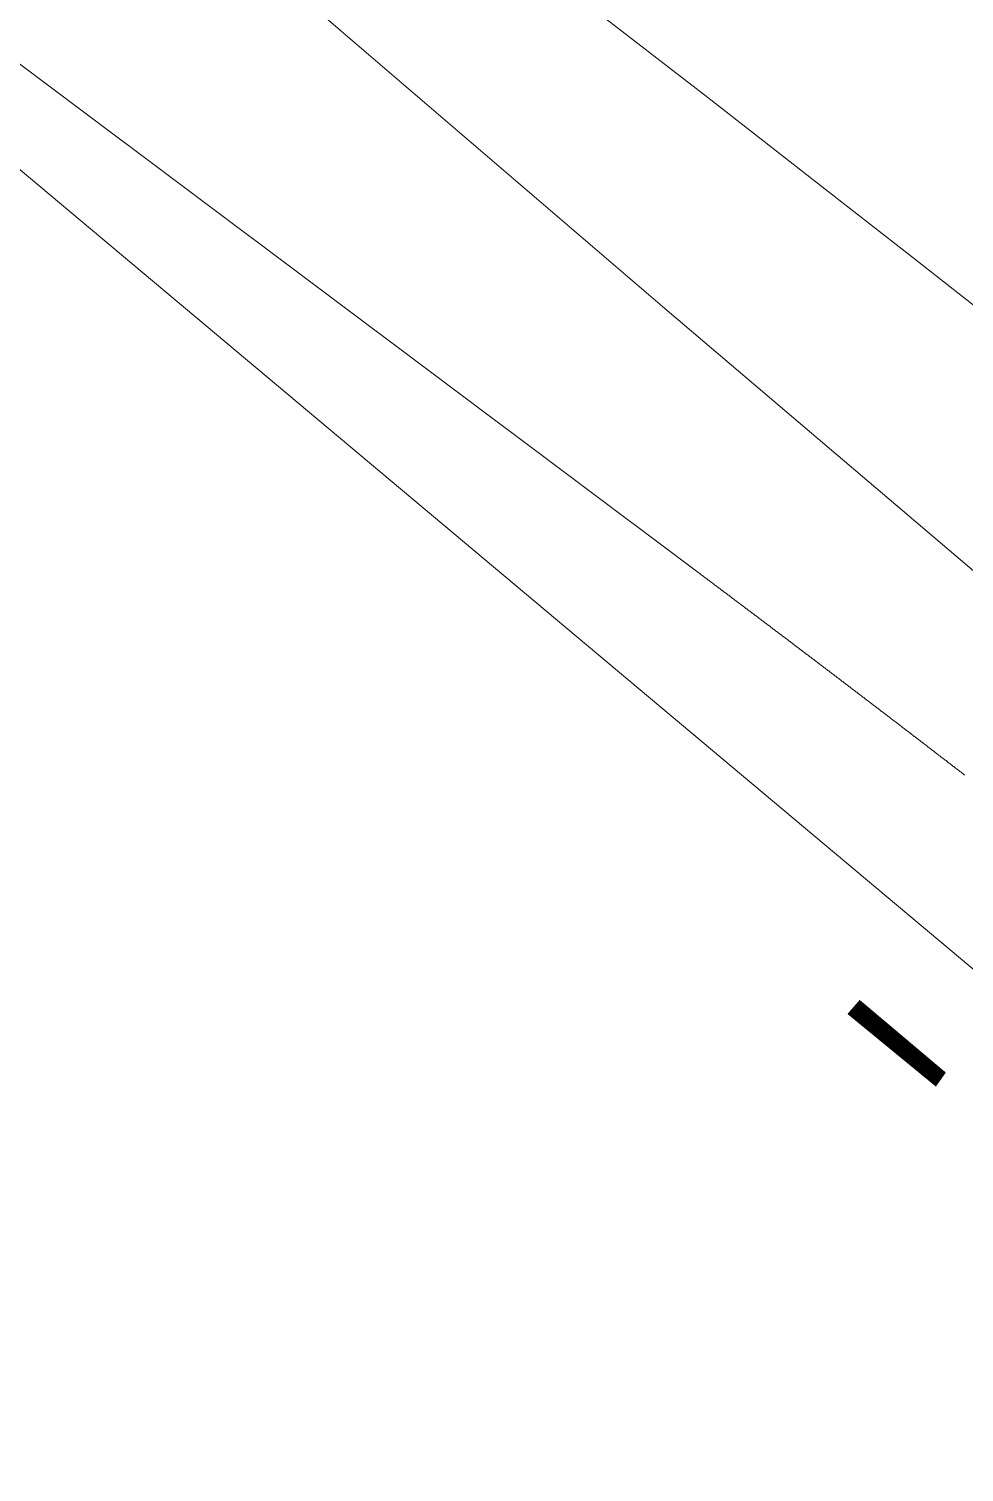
# Model space of a CAD drawing. Extents: x 174934 to 192674, y 648863 to 672607.
# Drawn here: x 180826.6 to 180922.1, y 660320.1 to 660467.4 of the extents above; entities that cross this region are included whole.
import ezdxf

# ---------------------------------------------------------------- set-up
doc = ezdxf.new("R2010")
doc.units = 0
doc.layers.add('pbitul', color=14, linetype='Continuous', lineweight=0)
doc.layers.add('pbldem', color=50, linetype='Continuous', lineweight=0)

msp = doc.modelspace()

# ---------------------------------------------------------------- linework, layer by layer
at = {"layer": 'pbitul', "flags": 128}
for points in [[(180922.16, 660391.25), (180922.08, 660391.31), (180922, 660391.37), (180921.92, 660391.43), (180921.84, 660391.5), (180921.76, 660391.56), (180921.68, 660391.62), (180921.6, 660391.68), (180921.52, 660391.74), (180921.44, 660391.8), (180921.36, 660391.86), (180921.29, 660391.92), (180921.21, 660391.98), (180921.13, 660392.04), (180921.05, 660392.11), (180920.97, 660392.17), (180920.89, 660392.23), (180920.81, 660392.29), (180920.73, 660392.35), (180920.65, 660392.41), (180920.57, 660392.47), (180920.49, 660392.53), (180920.41, 660392.59), (180920.33, 660392.65), (180920.26, 660392.72), (180920.18, 660392.78), (180920.1, 660392.84), (180920.02, 660392.9), (180919.94, 660392.96), (180919.86, 660393.02), (180919.78, 660393.08), (180919.7, 660393.14), (180919.62, 660393.2), (180919.54, 660393.26), (180919.48, 660393.31), (180919.4, 660393.37), (180919.32, 660393.43), (180919.24, 660393.49), (180919.16, 660393.56), (180919.08, 660393.62), (180919.01, 660393.68), (180918.93, 660393.74), (180918.85, 660393.8), (180918.77, 660393.86), (180918.69, 660393.92), (180918.61, 660393.98), (180918.53, 660394.04), (180918.45, 660394.1), (180918.37, 660394.16), (180918.29, 660394.23), (180918.21, 660394.29), (180918.13, 660394.35), (180918.05, 660394.41), (180917.97, 660394.47), (180917.9, 660394.53), (180917.82, 660394.59), (180917.74, 660394.65), (180917.66, 660394.71), (180917.58, 660394.77), (180917.5, 660394.83), (180917.42, 660394.9), (180917.34, 660394.96), (180917.26, 660395.02), (180917.18, 660395.08), (180917.1, 660395.14), (180917.02, 660395.2), (180916.94, 660395.26), (180916.86, 660395.32), (180916.78, 660395.38), (180916.71, 660395.44), (180916.63, 660395.5), (180916.55, 660395.57), (180916.47, 660395.63), (180916.39, 660395.69), (180916.31, 660395.75), (180916.23, 660395.81), (180916.15, 660395.87), (180916.07, 660395.93), (180915.99, 660395.99), (180915.91, 660396.05), (180915.83, 660396.11), (180915.75, 660396.17), (180915.67, 660396.23), (180915.59, 660396.3), (180915.51, 660396.36), (180915.44, 660396.42), (180915.36, 660396.48), (180915.28, 660396.54), (180915.2, 660396.6), (180915.12, 660396.66), (180915.04, 660396.72), (180914.96, 660396.78), (180914.88, 660396.84), (180914.8, 660396.9), (180914.72, 660396.96), (180914.64, 660397.02), (180914.56, 660397.09), (180914.48, 660397.15), (180914.4, 660397.21), (180914.32, 660397.27), (180914.24, 660397.33), (180914.16, 660397.39), (180914.09, 660397.45), (180914.01, 660397.51), (180913.93, 660397.57), (180913.85, 660397.63), (180913.77, 660397.69), (180913.69, 660397.75), (180913.61, 660397.81), (180913.53, 660397.87), (180913.45, 660397.94), (180913.37, 660398), (180913.29, 660398.06), (180913.21, 660398.12), (180913.13, 660398.18), (180913.05, 660398.24), (180912.97, 660398.3), (180912.89, 660398.36), (180912.81, 660398.42), (180912.73, 660398.48), (180912.65, 660398.54), (180912.58, 660398.6), (180912.5, 660398.66), (180912.42, 660398.72), (180912.34, 660398.79), (180912.26, 660398.85), (180912.18, 660398.91), (180912.1, 660398.97), (180912.02, 660399.03), (180911.94, 660399.09), (180911.86, 660399.15), (180911.78, 660399.21), (180911.7, 660399.27), (180911.62, 660399.33), (180911.54, 660399.39), (180911.46, 660399.45), (180911.38, 660399.51), (180911.3, 660399.57), (180911.22, 660399.63), (180911.14, 660399.7), (180911.06, 660399.76), (180910.99, 660399.82), (180910.91, 660399.88), (180910.83, 660399.94), (180910.75, 660400), (180910.67, 660400.06), (180910.59, 660400.12), (180910.51, 660400.18), (180910.43, 660400.24), (180910.35, 660400.3), (180910.27, 660400.36), (180910.19, 660400.42), (180910.11, 660400.48), (180910.03, 660400.54), (180909.95, 660400.6), (180909.87, 660400.66), (180909.79, 660400.73), (180909.71, 660400.79), (180909.63, 660400.85), (180909.55, 660400.91), (180909.47, 660400.97), (180909.39, 660401.03), (180909.31, 660401.09), (180909.24, 660401.15), (180909.16, 660401.21), (180909.08, 660401.27), (180909, 660401.33), (180908.92, 660401.39), (180908.84, 660401.45), (180908.76, 660401.51), (180908.68, 660401.57), (180908.6, 660401.63), (180908.52, 660401.69), (180908.44, 660401.75), (180908.36, 660401.82), (180908.28, 660401.88), (180908.2, 660401.94), (180908.12, 660402), (180908.04, 660402.06), (180907.96, 660402.12), (180907.88, 660402.18), (180907.8, 660402.24), (180907.72, 660402.3), (180907.64, 660402.36), (180907.56, 660402.42), (180907.48, 660402.48), (180907.4, 660402.54), (180907.32, 660402.6), (180907.24, 660402.66), (180907.17, 660402.72), (180907.09, 660402.78), (180907.01, 660402.84), (180906.93, 660402.9), (180906.85, 660402.96), (180906.77, 660403.03), (180906.69, 660403.09), (180906.61, 660403.15), (180906.53, 660403.21), (180906.45, 660403.27), (180906.37, 660403.33), (180906.29, 660403.39), (180906.21, 660403.45), (180906.13, 660403.51), (180906.05, 660403.57), (180905.97, 660403.63), (180905.89, 660403.69), (180905.81, 660403.75), (180905.73, 660403.81), (180905.65, 660403.87), (180905.57, 660403.93), (180905.49, 660403.99), (180905.41, 660404.05), (180905.33, 660404.11), (180905.25, 660404.17), (180905.17, 660404.23), (180905.09, 660404.29), (180905.01, 660404.35), (180904.93, 660404.41), (180904.85, 660404.47), (180904.77, 660404.54), (180904.69, 660404.6), (180904.62, 660404.66), (180904.54, 660404.72), (180904.46, 660404.78), (180904.38, 660404.84), (180904.3, 660404.9), (180904.22, 660404.96), (180904.14, 660405.02), (180904.06, 660405.08), (180903.98, 660405.14), (180903.9, 660405.2), (180903.82, 660405.26), (180903.74, 660405.32), (180903.66, 660405.38), (180903.58, 660405.44), (180903.5, 660405.5), (180903.42, 660405.56), (180903.34, 660405.62), (180903.26, 660405.68), (180903.18, 660405.74), (180903.1, 660405.8), (180903.02, 660405.86), (180902.94, 660405.92), (180902.86, 660405.98), (180902.78, 660406.04), (180902.7, 660406.1), (180902.62, 660406.16), (180902.54, 660406.22), (180902.46, 660406.28), (180902.38, 660406.35), (180902.3, 660406.41), (180902.22, 660406.47), (180902.14, 660406.53), (180902.06, 660406.59), (180901.98, 660406.65), (180901.9, 660406.71), (180901.82, 660406.77), (180901.74, 660406.83), (180901.66, 660406.89), (180901.58, 660406.95), (180901.5, 660407.01), (180901.42, 660407.07), (180901.34, 660407.13), (180901.26, 660407.19), (180901.18, 660407.25), (180901.1, 660407.31), (180901.03, 660407.37), (180900.95, 660407.43), (180900.87, 660407.49), (180900.79, 660407.55), (180900.71, 660407.61), (180900.63, 660407.67), (180900.55, 660407.73), (180900.47, 660407.79), (180900.39, 660407.85), (180900.31, 660407.91), (180900.23, 660407.97), (180900.15, 660408.03), (180900.07, 660408.09), (180899.99, 660408.15), (180899.91, 660408.21), (180899.83, 660408.27), (180899.75, 660408.33), (180899.67, 660408.39), (180899.59, 660408.45), (180899.51, 660408.51), (180899.43, 660408.57), (180899.35, 660408.63), (180899.27, 660408.69), (180899.19, 660408.75), (180899.11, 660408.81), (180899.03, 660408.87), (180898.95, 660408.93), (180898.87, 660408.99), (180898.79, 660409.05), (180898.71, 660409.11), (180898.63, 660409.17), (180898.55, 660409.23), (180898.47, 660409.29), (180898.39, 660409.35), (180898.31, 660409.42), (180898.23, 660409.48), (180898.15, 660409.54), (180898.07, 660409.6), (180897.99, 660409.66), (180897.91, 660409.72), (180897.83, 660409.78), (180897.75, 660409.84), (180897.67, 660409.9), (180897.59, 660409.96), (180897.51, 660410.02), (180897.43, 660410.08), (180897.35, 660410.14), (180897.27, 660410.2), (180897.19, 660410.26), (180897.11, 660410.32), (180897.03, 660410.38), (180896.95, 660410.44), (180896.87, 660410.5), (180896.79, 660410.56), (180896.71, 660410.62), (180896.63, 660410.68), (180896.55, 660410.74), (180896.47, 660410.8), (180896.39, 660410.86), (180896.31, 660410.92), (180896.23, 660410.98), (180896.15, 660411.04), (180896.07, 660411.1), (180895.99, 660411.16), (180895.91, 660411.22), (180895.83, 660411.28), (180895.75, 660411.34), (180895.67, 660411.4), (180895.59, 660411.46), (180895.51, 660411.52), (180895.43, 660411.58), (180895.35, 660411.64), (180895.27, 660411.7), (180895.19, 660411.76), (180895.11, 660411.82), (180895.03, 660411.88), (180894.95, 660411.94), (180894.87, 660412), (180894.79, 660412.06), (180894.78, 660412.06), (180713.19, 660548.16)], [(180787.49, 660485.12), (181008.26, 660299.94), (181041.67, 660269.98), (181095.26, 660220.66), (181140.69, 660183.13)], [(180846.03, 660477.94), (180891.55, 660438.88), (180927.39, 660408.44), (180985.45, 660358.47), (181043.5, 660308.5), (181159.04, 660213.99)], [(180926.37, 660436.65), (180915.77, 660444.96), (180907.93, 660451.09), (180895.93, 660460.42), (180883.15, 660470.31)]]:
    msp.add_lwpolyline(points, dxfattribs=at)
at = {"layer": 'pbldem', "linetype": 'Continuous', "const_width": 1, "flags": 128}
msp.add_lwpolyline([(180911.5, 660367.59), (180919.57, 660360.78), (180919.13, 660360.16), (180910.91, 660366.91), (180911.5, 660367.59)], close=True, dxfattribs=at)

doc.saveas('drawing.dxf')
